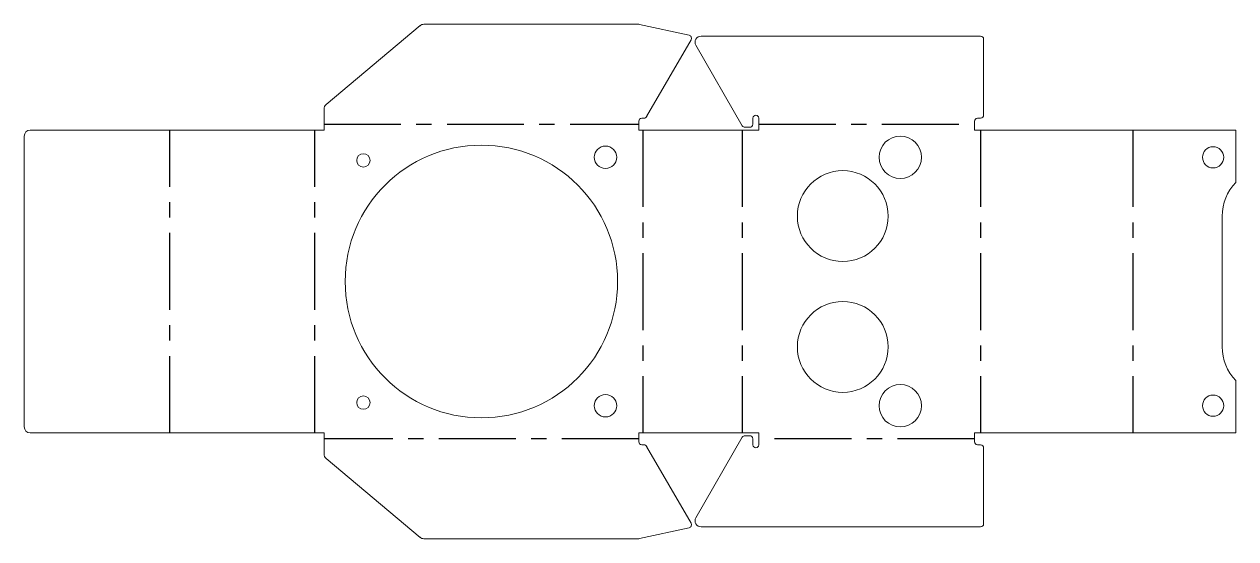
# Model space of a CAD drawing. Header units: millimetres. Extents: x -76 to 125, y -42 to 42.
import ezdxf

# ---------------------------------------------------------------- set-up
doc = ezdxf.new("R2010")
doc.units = ezdxf.units.MM
doc.linetypes.add('CENTERX2', pattern=[20.32, 12.7, -2.54, 2.54, -2.54])

msp = doc.modelspace()

# ---------------------------------------------------------------- linework, layer by layer
at = {"color": 7, "linetype": 'Continuous', "lineweight": 15}
for p, q in [((-10.14, 42.23), (-25.64, 29.22)), ((25.89, 42.46), (-9.5, 42.46)), ((26.11, 42.44), (34.3, 40.65)), ((36.29, 40.5), (82.46, 40.5)), ((34.63, 39.91), (27.3, 27.21)), ((43.1, 25.71), (35.43, 39)), ((82.96, 40), (82.96, 27.46)), ((-26, 28.46), (-26, 25)), ((26, 25), (26, 26.45)), ((26.87, 26.96), (26.5, 26.96)), ((44.84, 26.96), (44.84, 25.96)), ((45.84, 26.96), (45.84, 25)), ((81.46, 25), (81.46, 26.45)), ((82.46, 26.96), (81.96, 26.96)), ((-26, 25), (-74.53, 25)), ((26, 25), (45.84, 25)), ((44.34, 25.46), (43.53, 25.46)), ((124.62, 25), (81.46, 25)), ((124.62, 25), (124.62, 16.35)), ((-75.53, 24), (-75.53, -24)), ((122.38, 10.8), (122.38, -10.8)), ((124.62, -16.35), (124.62, -25)), ((-74.53, -25), (-26, -25)), ((-26, -25), (-26, -28.46)), ((26, -26.45), (26, -25)), ((26, -25), (45.84, -25)), ((43.1, -25.71), (35.43, -39)), ((44.34, -25.46), (43.53, -25.46)), ((44.84, -26.96), (44.84, -25.96)), ((45.84, -25), (45.84, -26.96)), ((124.62, -25), (81.46, -25)), ((81.46, -26.45), (81.46, -25)), ((26.87, -26.96), (26.5, -26.96)), ((34.63, -39.91), (27.3, -27.21)), ((82.46, -26.96), (81.96, -26.96)), ((82.96, -40), (82.96, -27.46)), ((-10.14, -42.23), (-25.64, -29.22)), ((26.11, -42.44), (34.3, -40.65)), ((36.29, -40.5), (82.46, -40.5)), ((25.89, -42.46), (-9.5, -42.46))]:
    msp.add_line(p, q, dxfattribs=at)
at = {"color": 7, "linetype": 'CENTERX2'}
for p, q in [((-51.45, -25), (-51.45, 25)), ((-27.53, -25), (-27.53, 25)), ((-26, 25.98), (26, 25.98)), ((26.65, 25), (26.65, -25)), ((43.09, 25), (43.09, -25)), ((45.84, 25.98), (81.46, 25.98)), ((82.44, 25), (82.44, -25)), ((107.64, 25), (107.64, -25)), ((26, -25.98), (-26, -25.98)), ((81.46, -25.98), (45.84, -25.98))]:
    msp.add_line(p, q, dxfattribs=at)
at = {"color": 7, "linetype": 'Continuous', "lineweight": 15}
for centre, radius in [((0, 0), 22.5), ((20.5, 20.5), 1.85), ((69.2, 20.5), 3.5), ((120.88, 20.5), 1.75), ((-19.5, 20), 1.1), ((59.7, 10.8), 7.5), ((59.7, -10.8), 7.5), ((69.2, -20.5), 3.5), ((-19.5, -20), 1.1), ((20.5, -20.5), 1.85), ((120.88, -20.5), 1.75)]:
    msp.add_circle(centre, radius, dxfattribs=at)
for centre, radius, start, end in [((-9.5, 41.46), 1, 90, 130), ((25.89, 41.46), 1, 77.673, 90), ((34.2, 40.16), 0.5, 330, 77.673), ((36.29, 39.5), 1, 90, 210), ((82.46, 40), 0.5, 0, 90), ((-25, 28.46), 1, 130, 180), ((26.87, 27.46), 0.5, 270, 330), ((45.34, 26.96), 0.5, 0, 180), ((82.46, 27.46), 0.5, 270, 360), ((-74.53, 24), 1, 90, 180), ((43.53, 25.96), 0.5, 210, 270), ((44.34, 25.96), 0.5, 270, 0), ((130.38, 10.8), 8, 136.0582, 180), ((130.38, -10.8), 8, 180, 223.9418), ((-74.53, -24), 1, 180, 270), ((43.53, -25.96), 0.5, 90, 150), ((44.34, -25.96), 0.5, 0, 90), ((26.87, -27.46), 0.5, 30, 90), ((45.34, -26.96), 0.5, 180, 0), ((82.46, -27.46), 0.5, 0, 90), ((-25, -28.46), 1, 180, 230), ((34.2, -40.16), 0.5, 282.327, 30), ((36.29, -39.5), 1, 150, 270), ((82.46, -40), 0.5, 270, 0), ((-9.5, -41.46), 1, 230, 270), ((25.89, -41.46), 1, 270, 282.327)]:
    msp.add_arc(centre, radius, start, end, dxfattribs=at)
for points in [[(26, 26.45), (26.01, 26.74), (26.21, 26.95), (26.5, 26.96)], [(81.46, 26.45), (81.46, 26.74), (81.67, 26.96), (81.96, 26.96)], [(26.5, -26.96), (26.21, -26.96), (26.01, -26.74), (26, -26.45)], [(81.96, -26.96), (81.66, -26.95), (81.47, -26.74), (81.46, -26.45)]]:
    msp.add_open_spline(points, degree=3, dxfattribs=at)

doc.saveas('drawing.dxf')
